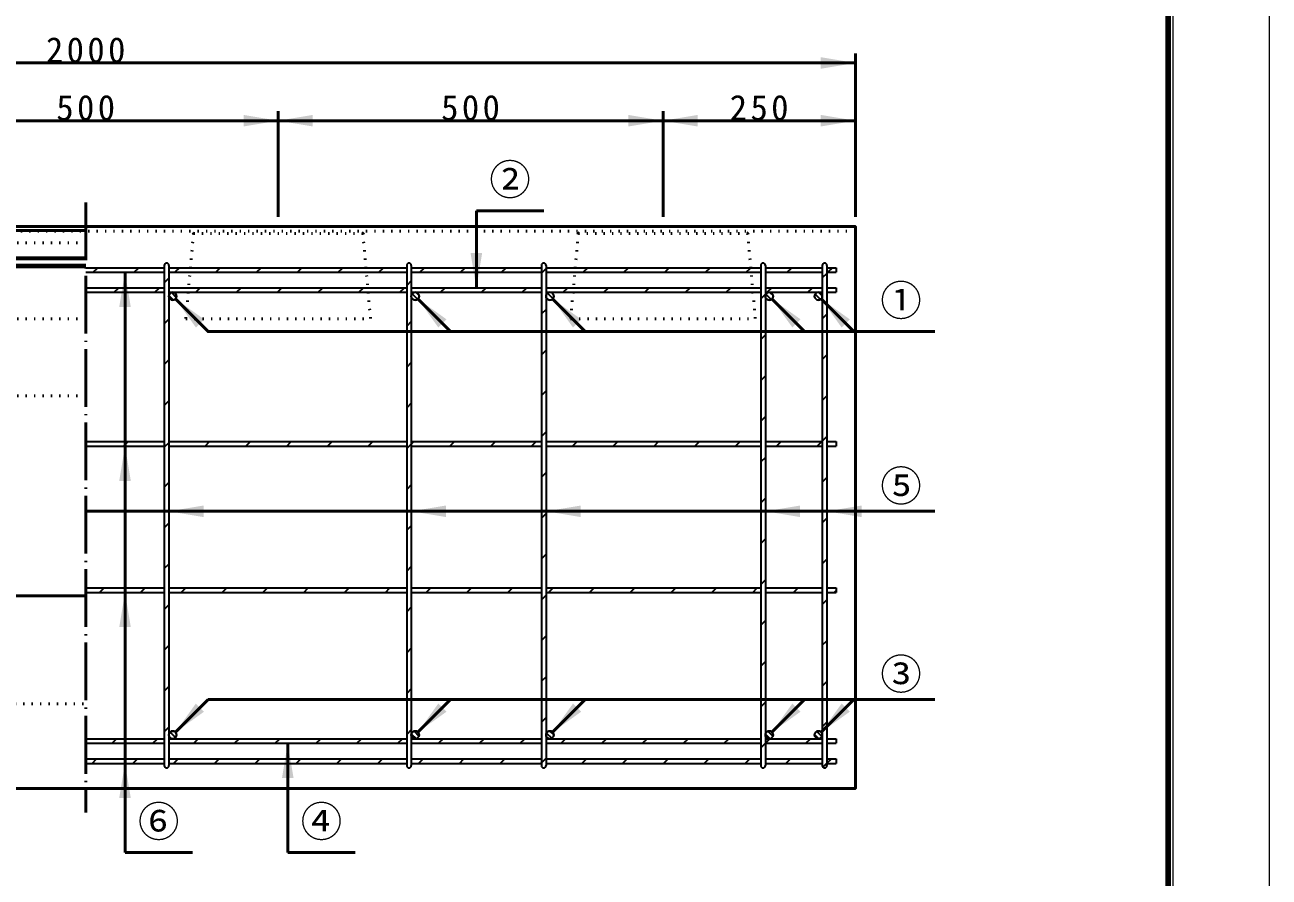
# Model space of a CAD drawing. Units: millimetres, scale not verified. Extents: x -2102 to 2102, y -1485 to 1485.
# Drawn here: x 809 to 2102, y -599 to 287 of the extents above; entities that cross this region are included whole.
import ezdxf
from ezdxf.enums import TextEntityAlignment as Align

# ---------------------------------------------------------------- set-up
doc = ezdxf.new("R2010")
doc.units = ezdxf.units.MM
doc.header["$LTSCALE"] = 5
doc.linetypes.add('DOTTED', pattern=[1.75, 0.25, -1.5])
doc.linetypes.add('LONG_DASHED_DOTTED', pattern=[15.25, 12, -1.5, 0.25, -1.5])
doc.layers.add('0-0_V-nasSTD', color=7, linetype='Continuous', lineweight=35)
doc.layers.add('0-1_0', color=7, linetype='Continuous', lineweight=50)
doc.styles.add('ＭＳ ゴシック', font='')
doc.styles.get('ＭＳ ゴシック').set_extended_font_data('MS Gothic')

msp = doc.modelspace()

# ---------------------------------------------------------------- linework, layer by layer
at = {"layer": '0-0_V-nasSTD', "linetype": 'LONG_DASHED_DOTTED', "lineweight": 50}
msp.add_line((872.475, 102.142), (872.475, -531.858), dxfattribs=at)
at = {"layer": '0-0_V-nasSTD', "lineweight": 50}
for p, q in [((1278.475, 93.525), (1278.475, 13.542)), ((72.475, 73.142), (872.475, 73.142)), ((913.275, -573.658), (913.275, 29.542)), ((1251.644, -32.027), (1217.703, 1.914)), ((1391.644, -32.027), (1357.703, 1.914)), ((1619.644, -32.027), (1585.703, 1.914)), ((1670.844, -32.027), (1636.903, 1.914)), ((1754.875, -218.876), (872.475, -218.876)), ((999.644, -414.488), (965.703, -448.429)), ((1754.875, -414.488), (999.644, -414.488)), ((1251.644, -414.488), (1217.703, -448.429)), ((1391.644, -414.488), (1357.703, -448.429)), ((1619.644, -414.488), (1585.703, -448.429)), ((1670.844, -414.488), (1636.903, -448.429)), ((1082.475, -573.658), (1082.475, -460.058))]:
    msp.add_line(p, q, dxfattribs=at)
at = {"layer": '0-0_V-nasSTD', "linetype": 'DOTTED', "lineweight": 50}
for p, q in [((1672.475, 72.342), (72.475, 72.342)), ((872.475, 60.342), (72.475, 60.342)), ((872.475, -18.858), (72.475, -18.858)), ((872.475, -98.858), (72.475, -98.858)), ((72.475, -418.858), (872.475, -418.858))]:
    msp.add_line(p, q, dxfattribs=at)
at = {"layer": '0-0_V-nasSTD'}
for p, q in [((958.915, 5.309), (963.442, 0.783)), ((961.415, 8.466), (966.599, 3.282)), ((1211.66, 7.123), (1217.255, 1.528)), ((1215.808, 8.632), (1218.764, 5.675)), ((1351.085, 3.462), (1353.595, 0.953)), ((1352.355, 7.849), (1357.982, 2.223)), ((1579.535, 6.944), (1585.076, 1.402)), ((1583.432, 8.703), (1586.836, 5.3)), ((1630.624, 6.766), (1636.098, 1.292)), ((1634.312, 8.735), (1638.068, 4.979)), ((960.076, -448.4), (965.733, -454.056)), ((1210.97, -450.392), (1215.741, -455.163)), ((1213.676, -447.441), (1218.691, -452.456)), ((1351.356, -449.356), (1356.776, -454.777)), ((1354.914, -447.258), (1358.875, -451.219)), ((1578.922, -450.648), (1583.484, -455.211)), ((1581.45, -447.52), (1586.612, -452.682)), ((1630.09, -450.905), (1634.427, -455.242)), ((1632.446, -447.604), (1637.728, -452.886)), ((959.668, -453.649), (960.483, -454.464))]:
    msp.add_line(p, q, dxfattribs=at)
at = {"layer": '0-0_V-nasSTD', "lineweight": 18}
for points in [[(-2102.5, -1485), (-2102.5, 1485), (2102.5, 1485), (2102.5, -1485)], [(-2002.5, -1385), (-2002.5, 1385), (2002.5, 1385), (2002.5, -1385)]]:
    msp.add_lwpolyline(points, close=True, dxfattribs=at)
at = {"layer": '0-0_V-nasSTD', "lineweight": 100}
msp.add_lwpolyline([(1997.5, -1380), (1997.5, 1380), (-1997.5, 1380)], dxfattribs=at)
at = {"layer": '0-0_V-nasSTD', "lineweight": 50}
msp.add_lwpolyline([(72.475, 77.142), (72.475, -506.858), (1672.475, -506.858), (1672.475, 77.142)], close=True, dxfattribs=at)
msp.add_lwpolyline([(1754.875, -32.027), (999.644, -32.027), (965.703, 1.914)], dxfattribs=at)
at = {"layer": '0-0_V-nasSTD'}
for centre, start, end in [((962.875, 4.742), 180, 90), ((962.875, 4.742), 90, 180), ((1214.875, 4.742), 90, 180), ((1214.875, 4.742), 180, 90), ((1354.875, 4.742), 90, 180), ((1354.875, 4.742), 180, 90), ((1582.875, 4.742), 180, 90), ((1582.875, 4.742), 151.59691, 180), ((1582.875, 4.742), 118.40309, 151.59691), ((1582.875, 4.742), 90, 118.40309), ((1634.075, 4.742), 90, 0), ((1634.075, 4.742), 0, 90), ((962.875, -451.258), 270, 180), ((962.875, -451.258), 180, 270), ((1214.875, -451.258), 270, 180), ((1214.875, -451.258), 180, 270), ((1354.875, -451.258), 270, 180), ((1354.875, -451.258), 180, 270), ((1582.875, -451.258), 270, 180), ((1582.875, -451.258), 180, 270), ((1634.075, -451.258), 0, 270), ((1634.075, -451.258), 270, 0)]:
    msp.add_arc(centre, 4, start, end, dxfattribs=at)
for points in [[(1636.475, 241.142), (1636.475, 253.142), (1672.475, 247.142)], [(1036.475, 181.142), (1036.475, 193.142), (1072.475, 187.142)], [(1072.475, 187.142), (1108.475, 181.142), (1108.475, 193.142)], [(1436.475, 181.142), (1436.475, 193.142), (1472.475, 187.142)], [(1472.475, 187.142), (1508.475, 181.142), (1508.475, 193.142)], [(1636.475, 181.142), (1636.475, 193.142), (1672.475, 187.142)], [(1272.475, 49.542), (1278.475, 13.542), (1284.475, 49.542)], [(907.275, -6.458), (913.275, 29.542), (919.275, -6.458)], [(965.703, 1.914), (986.916, -27.785), (995.402, -19.299)], [(1217.703, 1.914), (1238.916, -27.785), (1247.402, -19.299)], [(1357.703, 1.914), (1378.916, -27.785), (1387.402, -19.299)], [(1585.703, 1.914), (1606.916, -27.785), (1615.402, -19.299)], [(1636.903, 1.914), (1658.116, -27.785), (1666.602, -19.299)], [(907.275, -187.258), (913.275, -151.258), (919.275, -187.258)], [(958.875, -218.876), (994.875, -224.876), (994.875, -212.876)], [(1210.875, -218.876), (1246.875, -224.876), (1246.875, -212.876)], [(1350.875, -218.876), (1386.875, -224.876), (1386.875, -212.876)], [(1578.875, -218.876), (1614.875, -224.876), (1614.875, -212.876)], [(1642.875, -218.876), (1678.875, -224.876), (1678.875, -212.876)], [(907.275, -339.258), (913.275, -303.258), (919.275, -339.258)], [(965.703, -448.429), (986.916, -418.731), (995.402, -427.216)], [(1217.703, -448.429), (1238.916, -418.731), (1247.402, -427.216)], [(1357.703, -448.429), (1378.916, -418.731), (1387.402, -427.216)], [(1585.703, -448.429), (1606.916, -418.731), (1615.402, -427.216)], [(1636.903, -448.429), (1658.116, -418.731), (1666.602, -427.216)], [(1076.475, -496.058), (1082.475, -460.058), (1088.475, -496.058)], [(907.275, -516.858), (913.275, -480.858), (919.275, -516.858)]]:
    msp.add_solid(points, dxfattribs=at)
at = {"layer": '0-1_0'}
for p, q in [((72.475, 247.142), (1672.475, 247.142)), ((1672.475, 87.142), (1672.475, 257.142)), ((1072.475, 87.142), (1072.475, 197.142)), ((1472.475, 87.142), (1472.475, 197.142)), ((672.475, 187.142), (1072.475, 187.142)), ((1072.475, 187.142), (1472.475, 187.142)), ((1472.475, 187.142), (1672.475, 187.142)), ((1278.475, 93.561), (1348.475, 93.561)), ((72.475, 44.742), (872.475, 44.742)), ((72.475, 43.542), (872.475, 43.542)), ((72.475, 37.142), (872.475, 37.142)), ((72.475, 35.142), (872.475, 35.142)), ((168.475, -306.858), (872.475, -306.858)), ((913.275, -573.658), (983.275, -573.658)), ((1082.475, -573.658), (1152.475, -573.658))]:
    msp.add_line(p, q, dxfattribs=at)
at = {"layer": '0-1_0', "linetype": 'DOTTED'}
for p, q in [((984.475, 69.942), (976.475, -18.858)), ((984.475, 69.942), (982.075, 72.342)), ((1160.475, 69.942), (1162.875, 72.342)), ((1384.475, 69.942), (1376.475, -18.858)), ((1384.475, 69.942), (1382.075, 72.342)), ((1560.475, 69.942), (1562.875, 72.342)), ((976.475, -18.858), (1168.475, -18.858)), ((1376.475, -18.858), (1568.475, -18.858))]:
    msp.add_line(p, q, dxfattribs=at)
at = {"layer": '0-1_0', "lineweight": 35}
for p, q in [((872.475, 34.342), (954.075, 34.342)), ((872.475, 29.542), (954.075, 29.542)), ((880.263, 29.542), (885.063, 34.342)), ((922.689, 29.542), (927.489, 34.342)), ((954.075, 36.742), (954.075, -483.258)), ((958.875, 36.742), (958.875, -483.258)), ((958.875, 34.342), (1206.075, 34.342)), ((958.875, 29.542), (1206.075, 29.542)), ((969.916, 34.342), (965.116, 29.542)), ((1007.542, 29.542), (1012.342, 34.342)), ((1049.968, 29.542), (1054.768, 34.342)), ((1092.395, 29.542), (1097.195, 34.342)), ((1134.821, 29.542), (1139.621, 34.342)), ((1177.248, 29.542), (1182.048, 34.342)), ((1206.075, 36.742), (1206.075, -483.258)), ((1210.875, 36.742), (1210.875, -483.258)), ((1210.875, 34.342), (1346.075, 34.342)), ((1210.875, 29.542), (1346.075, 29.542)), ((1219.674, 29.542), (1224.474, 34.342)), ((1262.1, 29.542), (1266.9, 34.342)), ((1304.527, 29.542), (1309.327, 34.342)), ((1346.075, 36.742), (1346.075, -483.258)), ((1350.875, 33.464), (1346.075, 28.664)), ((1350.875, 36.742), (1350.875, -483.258)), ((1350.875, 34.342), (1574.075, 34.342)), ((1351.753, 34.342), (1350.875, 33.464)), ((1350.875, 29.542), (1574.075, 29.542)), ((1394.18, 34.342), (1389.38, 29.542)), ((1431.806, 29.542), (1436.606, 34.342)), ((1474.233, 29.542), (1479.033, 34.342)), ((1516.659, 29.542), (1521.459, 34.342)), ((1559.085, 29.542), (1563.342, 33.799)), ((1563.885, 34.342), (1563.342, 33.799)), ((1574.075, 36.742), (1574.075, -483.258)), ((1578.875, 36.742), (1578.875, -483.258)), ((1578.875, 34.342), (1638.075, 34.342)), ((1578.875, 29.542), (1638.075, 29.542)), ((1601.512, 29.542), (1606.312, 34.342)), ((1638.075, 36.742), (1638.075, -483.258)), ((1642.875, 28.479), (1638.075, 23.679)), ((1642.875, 36.742), (1642.875, -483.258)), ((1642.875, 34.342), (1652.475, 34.342)), ((1642.875, 29.542), (1652.475, 29.542)), ((1648.738, 34.342), (1643.938, 29.542)), ((1652.475, 34.342), (1652.475, 29.542)), ((872.475, 13.542), (954.075, 13.542)), ((901.889, 8.742), (906.689, 13.542)), ((944.316, 8.742), (949.116, 13.542)), ((958.875, 23.302), (954.075, 18.502)), ((958.875, 13.542), (1206.075, 13.542)), ((991.542, 13.542), (986.742, 8.742)), ((1029.168, 8.742), (1033.968, 13.542)), ((1071.595, 8.742), (1076.395, 13.542)), ((1114.021, 8.742), (1118.821, 13.542)), ((1156.448, 8.742), (1161.248, 13.542)), ((1198.874, 8.742), (1203.674, 13.542)), ((1210.875, 20.743), (1206.075, 15.943)), ((1210.875, 13.542), (1346.075, 13.542)), ((1241.3, 8.742), (1246.1, 13.542)), ((1283.727, 8.742), (1288.527, 13.542)), ((1326.153, 8.742), (1330.953, 13.542)), ((1350.875, 13.542), (1574.075, 13.542)), ((1368.58, 8.742), (1373.38, 13.542)), ((1411.006, 8.742), (1415.806, 13.542)), ((1453.433, 8.742), (1458.233, 13.542)), ((1495.859, 8.742), (1500.659, 13.542)), ((1538.285, 8.742), (1543.085, 13.542)), ((1578.875, 13.542), (1638.075, 13.542)), ((1585.512, 13.542), (1580.712, 8.742)), ((1623.138, 8.742), (1627.938, 13.542)), ((1642.875, 13.542), (1652.475, 13.542)), ((1652.475, 13.542), (1652.475, 8.742)), ((872.475, 8.742), (954.075, 8.742)), ((958.875, 8.742), (1206.075, 8.742)), ((1210.875, 8.742), (1346.075, 8.742)), ((1350.875, 8.742), (1574.075, 8.742)), ((1578.875, 6.905), (1574.075, 2.105)), ((1578.875, 8.742), (1638.075, 8.742)), ((1642.875, 8.742), (1652.475, 8.742)), ((1350.875, -8.963), (1346.075, -13.763)), ((958.875, -19.125), (954.075, -23.925)), ((1210.875, -21.683), (1206.075, -26.483)), ((1642.875, -13.947), (1638.075, -18.747)), ((1578.875, -35.521), (1574.075, -40.321)), ((1350.875, -51.389), (1346.075, -56.189)), ((958.875, -61.551), (954.075, -66.351)), ((1210.875, -64.11), (1206.075, -68.91)), ((1642.875, -56.374), (1638.075, -61.174)), ((1578.875, -77.947), (1574.075, -82.747)), ((1350.875, -93.815), (1346.075, -98.615)), ((1642.875, -98.8), (1638.075, -103.6)), ((958.875, -103.978), (954.075, -108.778)), ((1210.875, -106.536), (1206.075, -111.336)), ((1578.875, -120.374), (1574.075, -125.174)), ((1350.875, -136.242), (1346.075, -141.042)), ((1642.875, -141.227), (1638.075, -146.027)), ((872.475, -146.458), (954.075, -146.458)), ((872.475, -151.258), (954.075, -151.258)), ((911.598, -151.258), (916.398, -146.458)), ((954.024, -151.258), (954.075, -151.207)), ((958.875, -147.543), (954.075, -152.343)), ((958.875, -146.458), (1206.075, -146.458)), ((958.875, -151.258), (1206.075, -151.258)), ((996.451, -151.258), (1001.251, -146.458)), ((1038.877, -151.258), (1043.677, -146.458)), ((1081.303, -151.258), (1086.103, -146.458)), ((1123.73, -151.258), (1128.53, -146.458)), ((1166.156, -151.258), (1170.956, -146.458)), ((1210.875, -148.963), (1206.075, -153.763)), ((1210.875, -146.458), (1346.075, -146.458)), ((1213.383, -146.458), (1210.875, -148.966)), ((1210.875, -151.258), (1346.075, -151.258)), ((1251.009, -151.258), (1255.809, -146.458)), ((1293.436, -151.258), (1298.236, -146.458)), ((1335.862, -151.258), (1340.662, -146.458)), ((1350.875, -146.458), (1574.075, -146.458)), ((1350.875, -151.258), (1574.075, -151.258)), ((1378.288, -151.258), (1383.088, -146.458)), ((1420.715, -151.258), (1425.515, -146.458)), ((1463.141, -151.258), (1467.941, -146.458)), ((1505.568, -151.258), (1510.368, -146.458)), ((1547.994, -151.258), (1552.794, -146.458)), ((1578.875, -146.458), (1638.075, -146.458)), ((1578.875, -151.258), (1638.075, -151.258)), ((1590.42, -151.258), (1595.22, -146.458)), ((1632.847, -151.258), (1637.647, -146.458)), ((1642.875, -146.458), (1652.475, -146.458)), ((1642.875, -151.258), (1652.475, -151.258)), ((1652.475, -146.458), (1652.475, -151.258)), ((1578.875, -162.8), (1574.075, -167.6)), ((1350.875, -178.668), (1346.075, -183.468)), ((958.875, -188.83), (954.075, -193.63)), ((1210.875, -191.389), (1206.075, -196.189)), ((1642.875, -183.653), (1638.075, -188.453)), ((1578.875, -205.227), (1574.075, -210.027)), ((958.875, -231.257), (954.075, -236.057)), ((1350.875, -221.095), (1346.075, -225.895)), ((1642.875, -226.079), (1638.075, -230.879)), ((1210.875, -233.815), (1206.075, -238.615)), ((1578.875, -247.653), (1574.075, -252.453)), ((1350.875, -263.521), (1346.075, -268.321)), ((1642.875, -268.506), (1638.075, -273.306)), ((958.875, -273.683), (954.075, -278.483)), ((1210.875, -276.242), (1206.075, -281.042)), ((1578.875, -290.079), (1574.075, -294.879)), ((872.475, -298.458), (954.075, -298.458)), ((872.475, -303.258), (954.075, -303.258)), ((886.874, -303.258), (891.674, -298.458)), ((929.3, -303.258), (934.1, -298.458)), ((958.875, -298.458), (1206.075, -298.458)), ((958.875, -303.258), (1206.075, -303.258)), ((971.727, -303.258), (976.527, -298.458)), ((1014.153, -303.258), (1018.953, -298.458)), ((1056.58, -303.258), (1061.38, -298.458)), ((1099.006, -303.258), (1103.806, -298.458)), ((1141.433, -303.258), (1146.233, -298.458)), ((1183.859, -303.258), (1188.659, -298.458)), ((1210.875, -298.458), (1346.075, -298.458)), ((1210.875, -303.258), (1346.075, -303.258)), ((1226.285, -303.258), (1231.085, -298.458)), ((1268.712, -303.258), (1273.512, -298.458)), ((1311.138, -303.258), (1315.938, -298.458)), ((1350.875, -305.947), (1346.075, -310.747)), ((1350.875, -298.458), (1574.075, -298.458)), ((1350.875, -303.258), (1574.075, -303.258)), ((1358.365, -298.458), (1353.565, -303.258)), ((1395.991, -303.258), (1400.791, -298.458)), ((1438.417, -303.258), (1443.217, -298.458)), ((1480.844, -303.258), (1485.644, -298.458)), ((1523.27, -303.258), (1528.07, -298.458)), ((1565.697, -303.258), (1570.497, -298.458)), ((1578.875, -298.458), (1638.075, -298.458)), ((1578.875, -303.258), (1638.075, -303.258)), ((1608.123, -303.258), (1612.923, -298.458)), ((1642.875, -298.458), (1652.475, -298.458)), ((1642.875, -303.258), (1652.475, -303.258)), ((1650.549, -303.258), (1652.475, -301.332)), ((1652.475, -298.458), (1652.475, -303.258)), ((958.875, -316.11), (954.075, -320.91)), ((1210.875, -318.668), (1206.075, -323.468)), ((1638.075, -315.732), (1642.875, -310.932)), ((1574.075, -337.306), (1578.875, -332.506)), ((1350.875, -348.374), (1346.075, -353.174)), ((958.875, -358.536), (954.075, -363.336)), ((1210.875, -361.095), (1206.075, -365.895)), ((1638.075, -358.159), (1642.875, -353.359)), ((1574.075, -379.732), (1578.875, -374.932)), ((1350.875, -390.8), (1346.075, -395.6)), ((1638.075, -400.585), (1642.875, -395.785)), ((958.875, -400.963), (954.075, -405.763)), ((1210.875, -403.521), (1206.075, -408.321)), ((1574.075, -422.159), (1578.875, -417.359)), ((1350.875, -433.227), (1346.075, -438.027)), ((1638.075, -443.011), (1642.875, -438.211)), ((958.875, -443.389), (954.075, -448.189)), ((1210.875, -445.947), (1206.075, -450.747)), ((872.475, -455.258), (954.075, -455.258)), ((872.475, -460.058), (954.075, -460.058)), ((899.78, -460.058), (904.58, -455.258)), ((942.206, -460.058), (947.006, -455.258)), ((958.875, -455.258), (1206.075, -455.258)), ((958.875, -460.058), (1206.075, -460.058)), ((984.633, -460.058), (989.433, -455.258)), ((1027.059, -460.058), (1031.859, -455.258)), ((1069.485, -460.058), (1074.285, -455.258)), ((1111.912, -460.058), (1116.712, -455.258)), ((1154.338, -460.058), (1159.138, -455.258)), ((1196.765, -460.058), (1201.565, -455.258)), ((1210.875, -455.258), (1346.075, -455.258)), ((1210.875, -460.058), (1346.075, -460.058)), ((1243.991, -455.258), (1239.191, -460.058)), ((1281.617, -460.058), (1286.417, -455.258)), ((1324.044, -460.058), (1328.844, -455.258)), ((1350.875, -455.258), (1574.075, -455.258)), ((1350.875, -460.058), (1574.075, -460.058)), ((1366.47, -460.058), (1371.27, -455.258)), ((1408.897, -460.058), (1413.697, -455.258)), ((1451.323, -460.058), (1456.123, -455.258)), ((1493.749, -460.058), (1498.549, -455.258)), ((1536.176, -460.058), (1540.976, -455.258)), ((1574.075, -464.585), (1578.875, -459.785)), ((1578.875, -455.258), (1638.075, -455.258)), ((1578.875, -459.785), (1583.402, -455.258)), ((1578.875, -460.058), (1638.075, -460.058)), ((1621.029, -460.058), (1625.829, -455.258)), ((1642.875, -455.258), (1652.475, -455.258)), ((1642.875, -460.058), (1652.475, -460.058)), ((1652.475, -455.258), (1652.475, -460.058)), ((872.475, -476.058), (954.075, -476.058)), ((878.98, -480.858), (883.78, -476.058)), ((921.406, -480.858), (926.206, -476.058)), ((958.875, -476.058), (1206.075, -476.058)), ((968.633, -476.058), (963.833, -480.858)), ((1006.259, -480.858), (1011.059, -476.058)), ((1048.685, -480.858), (1053.485, -476.058)), ((1091.112, -480.858), (1095.912, -476.058)), ((1133.538, -480.858), (1138.338, -476.058)), ((1175.965, -480.858), (1180.765, -476.058)), ((1210.875, -476.058), (1346.075, -476.058)), ((1223.191, -476.058), (1218.391, -480.858)), ((1260.817, -480.858), (1265.617, -476.058)), ((1303.244, -480.858), (1308.044, -476.058)), ((1346.075, -480.453), (1350.875, -475.653)), ((1350.875, -476.058), (1574.075, -476.058)), ((1388.097, -480.858), (1392.897, -476.058)), ((1430.523, -480.858), (1435.323, -476.058)), ((1472.949, -480.858), (1477.749, -476.058)), ((1515.376, -480.858), (1520.176, -476.058)), ((1557.802, -480.858), (1562.602, -476.058)), ((1578.875, -476.058), (1638.075, -476.058)), ((1600.229, -480.858), (1605.029, -476.058)), ((1642.875, -476.058), (1652.475, -476.058)), ((1642.875, -480.638), (1647.455, -476.058)), ((1652.475, -476.058), (1652.475, -480.858)), ((872.475, -480.858), (954.075, -480.858)), ((958.875, -480.858), (1206.075, -480.858)), ((1210.875, -480.858), (1346.075, -480.858)), ((1345.67, -480.858), (1346.075, -480.453)), ((1350.875, -480.858), (1574.075, -480.858)), ((1578.875, -480.858), (1638.075, -480.858)), ((1638.671, -484.841), (1642.875, -480.638)), ((1642.875, -480.858), (1652.475, -480.858))]:
    msp.add_line(p, q, dxfattribs=at)
at = {"layer": '0-1_0', "linetype": 'DOTTED'}
for points in [[(984.475, 69.942), (1160.475, 69.942), (1168.475, -18.858)], [(1384.475, 69.942), (1560.475, 69.942), (1568.475, -18.858)]]:
    msp.add_lwpolyline(points, dxfattribs=at)
at = {"layer": '0-1_0', "lineweight": 35}
for centre in [(962.875, 4.742), (1214.875, 4.742), (1354.875, 4.742), (1582.875, 4.742), (1634.075, 4.742), (962.875, -451.258), (1214.875, -451.258), (1354.875, -451.258), (1582.875, -451.258), (1634.075, -451.258)]:
    msp.add_circle(centre, 4, dxfattribs=at)
for centre, start, end in [((956.475, 36.742), 0, 180), ((1208.475, 36.742), 0, 180), ((1348.475, 36.742), 0, 180), ((1576.475, 36.742), 0, 180), ((1640.475, 36.742), 0, 180), ((956.475, -483.258), 180, 0), ((1208.475, -483.258), 180, 0), ((1348.475, -483.258), 180, 0), ((1576.475, -483.258), 180, 0), ((1640.475, -483.258), 180, 0)]:
    msp.add_arc(centre, 2.4, start, end, dxfattribs=at)

# ---------------------------------------------------------------- texts
at = {"layer": '0-0_V-nasSTD', "style": 'ＭＳ ゴシック'}
for s, p in [('②', (1291.875, 100.561)), ('①', (1698.275, -25.027)), ('⑤', (1698.275, -217.858)), ('③', (1698.275, -413.469)), ('⑥', (926.675, -566.658)), ('④', (1095.875, -566.658))]:
    msp.add_text(s, height=31.67, dxfattribs=at).set_placement(p, align=Align.BOTTOM_LEFT)
at = {"layer": '0-0_V-nasSTD', "char_height": 26.39, "attachment_point": 7, "style": 'ＭＳ ゴシック'}
for s, insert in [('\\T1.2;2000', (831.075, 247.142)), ('\\T1.2;500', (841.875, 187.142)), ('\\T1.2;500', (1241.875, 187.142)), ('\\T1.2;250', (1541.875, 187.142))]:
    msp.add_mtext(s, dxfattribs=dict(at, insert=insert))

doc.saveas('drawing.dxf')
